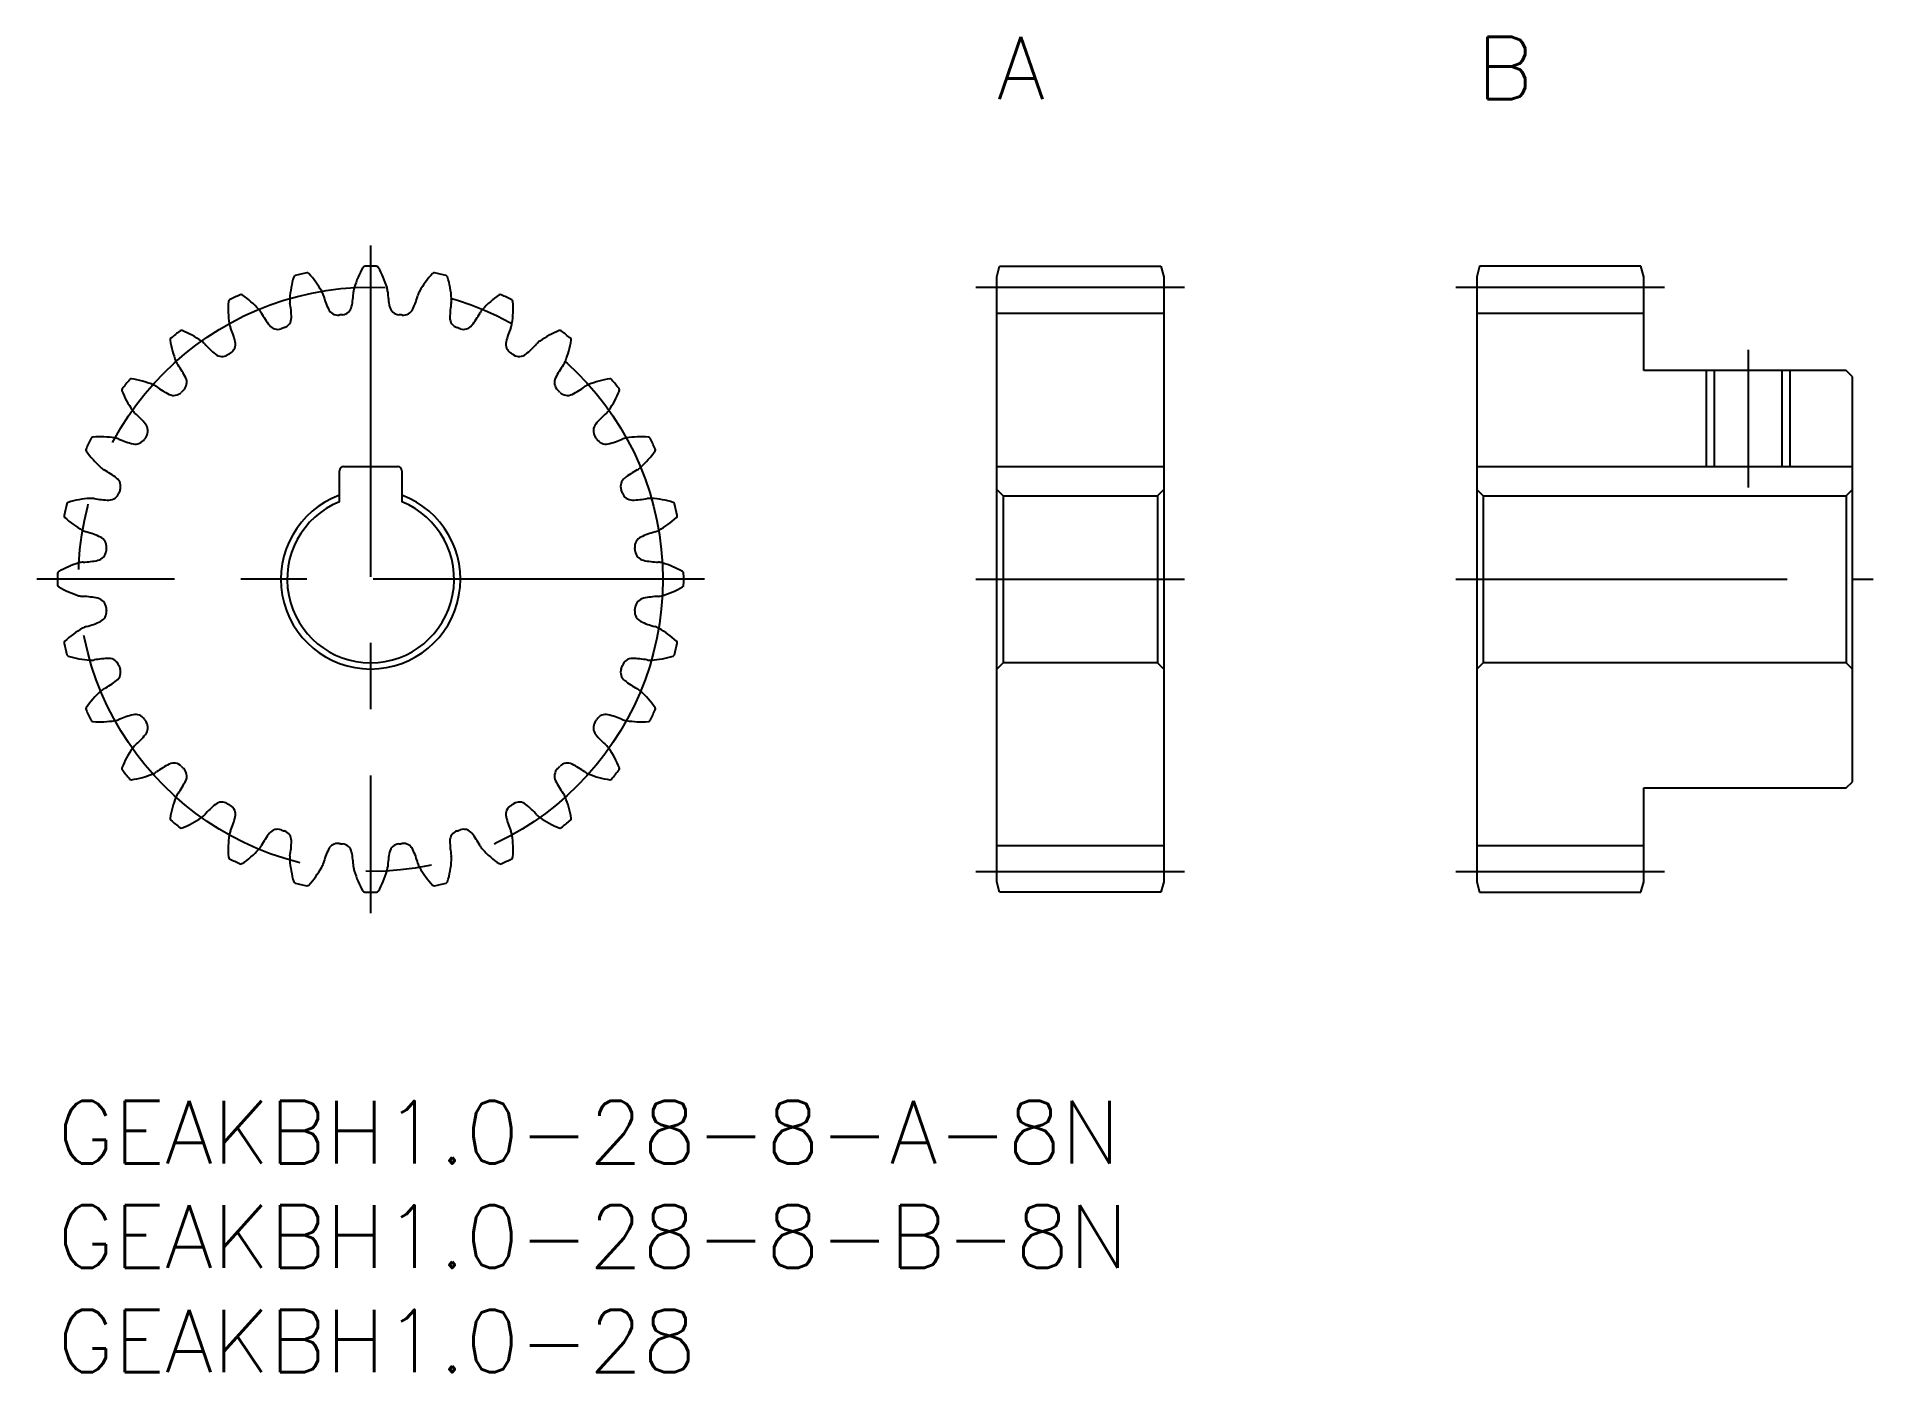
# Model space of a CAD drawing. Extents: x -1 to 87, y -13 to 51.
import ezdxf

# ---------------------------------------------------------------- set-up
doc = ezdxf.new("R2010")
doc.units = 0
doc.header["$LTSCALE"] = 0.5
doc.linetypes.add('CENTER', pattern=[50.8, 31.75, -6.35, 6.35, -6.35])
for name, color, linetype in [('MSM_CENTER', 1, 'CENTER'), ('MSM_CONTINUOUS', 7, 'CONTINUOUS'), ('MSM_NARROW', 5, 'CONTINUOUS'), ('MSM_PART_NUMBER', 7, 'CONTINUOUS')]:
    doc.layers.add(name, color=color, linetype=linetype)
doc.styles.get("Standard").update_dxf_attribs({"font": 'txt.shx', "height": 1, "bigfont": 'bigfont.shx'})

# ---------------------------------------------------------------- blocks, each defined once
blk = doc.blocks.new('*U3')
at = {"layer": 'MSM_PART_NUMBER'}
blk.add_text('GEAKBH1.0-28-8-B-8N', height=3, dxfattribs=at).set_placement((0, -8))
blk = doc.blocks.new('*U4')
at = {"layer": 'MSM_PART_NUMBER'}
blk.add_text('GEAKBH1.0-28-8-A-8N', height=3, dxfattribs=at).set_placement((0, -3))
blk = doc.blocks.new('*U5')
at = {"layer": 'MSM_PART_NUMBER'}
blk.add_text('GEAKBH1.0-28', height=3, dxfattribs=at).set_placement((0, -13))
blk = doc.blocks.new('*U6')
at = {"layer": 'MSM_PART_NUMBER'}
blk.add_text('B', height=3, dxfattribs=at).set_placement((68, 48))
blk = doc.blocks.new('*U7')
at = {"layer": 'MSM_PART_NUMBER'}
blk.add_text('A', height=3, dxfattribs=at).set_placement((45, 48))

msp = doc.modelspace()

# ---------------------------------------------------------------- linework, layer by layer
at = {"layer": 'MSM_CENTER'}
for p, q in [((15, 41), (15, 9)), ((44, 39), (54, 39)), ((67, 39), (77, 39)), ((81, 36), (81, 29.4)), ((31, 25), (-1, 25)), ((44, 25), (54, 25)), ((67, 25), (87, 25)), ((44, 11), (54, 11)), ((67, 11), (77, 11))]:
    msp.add_line(p, q, dxfattribs=at)
msp.add_circle((15, 25), 14, dxfattribs=at)
at = {"layer": 'MSM_CONTINUOUS'}
for p, q in [((45, 39.5), (45.134, 40)), ((45.134, 40), (52.866, 40)), ((52.866, 40), (53, 39.5)), ((68.134, 40), (68, 39.5)), ((75.866, 40), (68.134, 40)), ((76, 39.5), (75.866, 40)), ((45, 10.5), (45, 39.5)), ((53, 39.5), (53, 10.5)), ((68, 39.5), (68, 10.5)), ((76, 35), (76, 39.5)), ((45, 37.75), (53, 37.75)), ((68, 37.75), (76, 37.75)), ((85.7, 35), (76, 35)), ((79.379, 35), (79.379, 30.4)), ((82.621, 35), (82.621, 30.4)), ((86, 34.7), (85.7, 35)), ((86, 15.3), (86, 34.7)), ((13.5, 28.708), (13.5, 30.2)), ((13.7, 30.4), (16.3, 30.4)), ((16.5, 30.2), (16.5, 28.708)), ((45, 30.4), (53, 30.4)), ((68, 30.4), (86, 30.4)), ((45, 29.3), (45.3, 29)), ((52.7, 29), (53, 29.3)), ((68, 29.3), (68.3, 29)), ((85.7, 29), (86, 29.3)), ((45.3, 29), (52.7, 29)), ((45.3, 29), (45.3, 21)), ((52.7, 29), (52.7, 21)), ((68.3, 29), (85.7, 29)), ((68.3, 29), (68.3, 21)), ((85.7, 29), (85.7, 21)), ((45.3, 21), (45, 20.7)), ((52.7, 21), (45.3, 21)), ((53, 20.7), (52.7, 21)), ((68.3, 21), (68, 20.7)), ((85.7, 21), (68.3, 21)), ((86, 20.7), (85.7, 21)), ((76, 15), (85.7, 15)), ((76, 10.5), (76, 15)), ((85.7, 15), (86, 15.3)), ((45, 12.25), (53, 12.25)), ((68, 12.25), (76, 12.25)), ((45.134, 10), (45, 10.5)), ((52.866, 10), (45.134, 10)), ((53, 10.5), (52.866, 10)), ((68, 10.5), (68.134, 10)), ((68.134, 10), (75.866, 10)), ((75.866, 10), (76, 10.5))]:
    msp.add_line(p, q, dxfattribs=at)
for centre, radius, start, end in [((15, 25), 15, 101.77517, 103.93911), ((11.959, 39.586), 0.1, 42.62181, 101.77517), ((8.599, 36.494), 4.667, 29.64286, 42.62179), ((18.683, 37.63), 4.667, 150.23535, 163.21429), ((14.719, 39.897), 0.1, 91.08198, 150.23535), ((15, 25), 15, 88.91803, 91.08197), ((15.281, 39.897), 0.1, 29.76463, 88.91803), ((11.317, 37.63), 4.667, 16.78571, 29.76465), ((21.401, 36.494), 4.667, 137.37821, 150.35714), ((18.041, 39.586), 0.1, 78.22482, 137.37821), ((15, 25), 15, 76.06089, 78.22483), ((15.78, 38.133), 4.667, 163.09249, 176.07143), ((11.411, 39.461), 0.1, 103.93911, 163.09249), ((11.942, 38.397), 0.82, 15.47175, 29.64288), ((9.878, 38.975), 4.308, 347.88399, 357.3854), ((15, 38.741), 0.82, 163.21427, 177.38539), ((15, 38.741), 0.82, 2.61461, 16.78572), ((20.122, 38.975), 4.308, 182.6146, 192.11601), ((18.058, 38.397), 0.82, 150.35713, 164.52825), ((18.589, 39.461), 0.1, 16.90753, 76.06089), ((14.22, 38.133), 4.667, 3.92857, 16.90751), ((12.838, 37.977), 4.667, 175.94964, 188.92857), ((8.283, 38.3), 0.1, 116.79626, 175.94959), ((15, 25), 15, 114.63231, 116.79626), ((8.79, 38.544), 0.1, 55.47895, 114.63231), ((6.202, 34.782), 4.667, 42.5, 55.47894), ((9.038, 37.38), 0.82, 28.3289, 42.50002), ((11.942, 38.397), 0.82, 176.07141, 190.24253), ((6.896, 37.485), 4.308, 0.74114, 10.24254), ((16.884, 39.765), 4.308, 195.47174, 204.97315), ((13.432, 38.157), 0.5, 204.97316, 276.79453), ((13.601, 38.176), 0.5, 276.06261, 347.88399), ((16.399, 38.176), 0.5, 192.11601, 263.93739), ((16.568, 38.157), 0.5, 263.20547, 335.02685), ((13.116, 39.765), 4.308, 335.02685, 344.52826), ((23.104, 37.485), 4.308, 169.75746, 179.25886), ((18.058, 38.397), 0.82, 349.75747, 3.92858), ((20.962, 37.38), 0.82, 137.49999, 151.6711), ((23.798, 34.782), 4.667, 124.52106, 137.5), ((21.21, 38.544), 0.1, 65.36769, 124.52106), ((15, 25), 15, 63.20374, 65.36769), ((21.717, 38.3), 0.1, 4.05038, 63.20374), ((17.162, 37.977), 4.667, 351.07143, 4.05036), ((9.038, 37.38), 0.82, 188.92855, 203.09967), ((4.321, 35.369), 4.308, 13.59828, 23.09969), ((13.551, 39.814), 4.308, 208.32888, 217.83029), ((10.544, 37.478), 0.5, 217.83031, 289.65167), ((15, 25), 12.75, 108.91976, 109.65167), ((10.704, 37.534), 0.5, 288.91976, 0.74113), ((15, 25), 12.75, 96.06261, 96.79453), ((15, 25), 12.75, 83.20547, 83.93739), ((19.296, 37.534), 0.5, 179.25886, 251.08024), ((15, 25), 12.75, 70.34833, 71.08024), ((19.456, 37.478), 0.5, 250.34833, 322.16971), ((16.449, 39.814), 4.308, 322.16971, 331.67112), ((25.679, 35.369), 4.308, 156.90031, 166.40172), ((20.962, 37.38), 0.82, 336.90033, 351.07145), ((5.492, 36.472), 0.1, 129.6534, 188.80678), ((10.005, 37.171), 4.667, 188.80678, 201.78571), ((15, 25), 15, 127.48946, 129.6534), ((5.932, 36.823), 0.1, 68.33609, 127.48946), ((4.246, 32.579), 4.667, 55.35714, 68.33608), ((6.433, 35.743), 0.82, 41.18604, 55.35716), ((10.291, 39.12), 4.308, 221.18603, 230.68744), ((8.022, 36.264), 0.5, 301.7769, 13.59827), ((21.978, 36.264), 0.5, 166.40172, 238.2231), ((19.709, 39.12), 4.308, 309.31257, 318.81397), ((23.567, 35.743), 0.82, 124.64284, 138.81396), ((25.754, 32.579), 4.667, 111.66392, 124.64286), ((24.068, 36.823), 0.1, 52.51054, 111.66392), ((15, 25), 15, 50.3466, 52.51054), ((19.995, 37.171), 4.667, 338.21429, 351.19322), ((24.508, 36.472), 0.1, 351.19324, 50.3466), ((6.433, 35.743), 0.82, 201.78569, 215.95682), ((2.282, 32.732), 4.308, 26.45542, 35.95683), ((7.879, 36.174), 0.5, 230.68745, 302.50882), ((15, 25), 12.75, 121.7769, 122.50882), ((15, 25), 12.75, 57.49118, 58.2231), ((22.121, 36.174), 0.5, 237.49118, 309.31257), ((27.718, 32.732), 4.308, 144.04317, 153.54458), ((23.567, 35.743), 0.82, 324.04318, 338.2143), ((15, 25), 15, 140.3466, 142.51054), ((3.528, 34.508), 0.1, 81.19323, 140.3466), ((2.829, 29.995), 4.667, 68.21429, 81.19322), ((4.257, 33.567), 0.82, 54.04318, 68.2143), ((5.691, 34.429), 0.5, 314.63404, 26.45542), ((24.309, 34.429), 0.5, 153.54458, 225.36596), ((25.743, 33.567), 0.82, 111.7857, 125.95682), ((27.171, 29.995), 4.667, 98.80678, 111.78571), ((26.472, 34.508), 0.1, 39.6534, 98.80678), ((15, 25), 15, 37.48946, 39.6534), ((3.177, 34.068), 0.1, 142.51054, 201.66392), ((7.421, 35.754), 4.667, 201.66392, 214.64286), ((7.268, 37.718), 4.308, 234.04317, 243.54458), ((5.571, 34.309), 0.5, 243.54459, 315.36596), ((15, 25), 12.75, 134.63404, 135.36596), ((15, 25), 12.75, 44.63404, 45.36596), ((24.429, 34.309), 0.5, 224.63404, 296.45542), ((22.732, 37.718), 4.308, 296.45542, 305.95683), ((22.579, 35.754), 4.667, 325.35714, 338.33608), ((26.823, 34.068), 0.1, 338.3361, 37.48946), ((4.257, 33.567), 0.82, 214.64284, 228.81396), ((0.88, 29.709), 4.308, 39.31256, 48.81397), ((29.12, 29.709), 4.308, 131.18603, 140.68743), ((25.743, 33.567), 0.82, 311.18604, 325.35716), ((15, 25), 15, 153.20374, 155.36769), ((1.7, 31.717), 0.1, 94.05038, 153.20374), ((2.023, 27.162), 4.667, 81.07143, 94.05036), ((2.62, 30.962), 0.82, 66.90033, 81.07144), ((4.631, 35.679), 4.308, 246.90031, 256.40172), ((3.736, 31.978), 0.5, 256.40174, 328.2231), ((15, 25), 12.75, 147.49118, 148.2231), ((3.826, 32.121), 0.5, 327.49118, 39.31256), ((26.174, 32.121), 0.5, 140.68743, 212.50882), ((15, 25), 12.75, 31.7769, 32.50882), ((26.264, 31.978), 0.5, 211.7769, 283.59828), ((25.369, 35.679), 4.308, 283.59828, 293.09969), ((27.38, 30.962), 0.82, 98.92856, 113.09967), ((27.977, 27.162), 4.667, 85.94964, 98.92857), ((28.3, 31.717), 0.1, 26.79626, 85.94964), ((15, 25), 15, 24.63231, 26.79626), ((1.456, 31.21), 0.1, 155.36769, 214.52106), ((5.218, 33.798), 4.667, 214.52106, 227.5), ((24.782, 33.798), 4.667, 312.5, 325.47894), ((28.544, 31.21), 0.1, 325.47895, 24.63231), ((2.62, 30.962), 0.82, 227.49998, 241.6711), ((0.186, 26.449), 4.308, 52.16971, 61.67112), ((13.7, 30.2), 0.2, 90, 180), ((16.3, 30.2), 0.2, 0, 90), ((29.814, 26.449), 4.308, 118.32888, 127.83029), ((27.38, 30.962), 0.82, 298.3289, 312.50002), ((2.466, 29.296), 0.5, 269.25887, 341.08024), ((2.522, 29.456), 0.5, 340.34833, 52.1697), ((15, 25), 12.75, 160.34833, 161.08024), ((27.478, 29.456), 0.5, 127.83029, 199.65167), ((15, 25), 12.75, 18.91976, 19.65167), ((27.534, 29.296), 0.5, 198.91976, 270.74113), ((15, 25), 15, 166.06089, 168.22483), ((0.539, 28.589), 0.1, 106.90752, 166.06089), ((1.867, 24.22), 4.667, 93.92857, 106.90751), ((1.603, 28.058), 0.82, 79.75747, 93.92858), ((2.515, 33.104), 4.308, 259.75746, 269.25886), ((15, 25), 4.3, 110.41621, 69.58379), ((15, 25), 4, 112.02431, 67.97569), ((27.485, 33.104), 4.308, 270.74114, 280.24254), ((28.397, 28.058), 0.82, 86.07142, 100.24253), ((28.133, 24.22), 4.667, 73.09249, 86.07143), ((29.461, 28.589), 0.1, 13.93911, 73.09249), ((15, 25), 15, 11.77517, 13.93911), ((0.414, 28.041), 0.1, 168.22483, 227.37821), ((3.506, 31.401), 4.667, 227.37821, 240.35714), ((1.603, 28.058), 0.82, 240.35712, 254.52825), ((28.397, 28.058), 0.82, 285.47175, 299.64288), ((26.494, 31.401), 4.667, 299.64286, 312.62179), ((29.586, 28.041), 0.1, 312.6218, 11.77517), ((0.235, 23.116), 4.308, 65.02685, 74.52826), ((1.843, 26.568), 0.5, 353.20547, 65.02684), ((15, 25), 12.75, 173.20547, 173.93739), ((28.157, 26.568), 0.5, 114.97315, 186.79453), ((15, 25), 12.75, 6.06261, 6.79453), ((29.765, 23.116), 4.308, 105.47174, 114.97315), ((2.37, 21.317), 4.667, 106.78572, 119.76465), ((1.259, 25), 0.82, 92.61461, 106.78573), ((1.025, 30.122), 4.308, 272.6146, 282.11601), ((1.824, 26.399), 0.5, 282.11602, 353.93739), ((28.176, 26.399), 0.5, 186.06261, 257.88399), ((28.975, 30.122), 4.308, 257.88399, 267.3854), ((28.741, 25), 0.82, 73.21427, 87.38539), ((27.63, 21.317), 4.667, 60.23535, 73.21429), ((15, 25), 15, 178.91803, 181.08197), ((0.103, 25.281), 0.1, 119.76466, 178.91803), ((0.103, 24.719), 0.1, 181.08197, 240.2353), ((29.897, 25.281), 0.1, 1.08197, 60.23535), ((29.897, 24.719), 0.1, 299.76466, 358.91803), ((15, 25), 15, 358.91803, 1.08197), ((2.37, 28.683), 4.667, 240.23535, 253.21428), ((1.259, 25), 0.82, 253.21427, 267.38539), ((1.025, 19.878), 4.308, 77.88399, 87.3854), ((1.824, 23.601), 0.5, 6.06261, 77.88399), ((28.176, 23.601), 0.5, 102.11601, 173.93739), ((28.975, 19.878), 4.308, 92.6146, 102.11601), ((28.741, 25), 0.82, 272.61461, 286.78573), ((27.63, 28.683), 4.667, 286.78572, 299.76465), ((0.235, 26.884), 4.308, 285.47174, 294.97315), ((1.843, 23.432), 0.5, 294.97316, 6.79453), ((15, 25), 12.75, 186.06261, 186.79453), ((28.157, 23.432), 0.5, 173.20547, 245.02685), ((15, 25), 12.75, 353.20547, 353.93739), ((29.765, 26.884), 4.308, 245.02685, 254.52826), ((0.414, 21.959), 0.1, 132.62181, 191.77517), ((3.506, 18.599), 4.667, 119.64286, 132.62179), ((1.603, 21.942), 0.82, 105.47175, 119.64287), ((28.397, 21.942), 0.82, 60.35713, 74.52825), ((26.494, 18.599), 4.667, 47.37821, 60.35714), ((29.586, 21.959), 0.1, 348.22483, 47.37821), ((15, 25), 15, 191.77517, 193.93911), ((0.539, 21.411), 0.1, 193.93911, 253.09249), ((1.867, 25.78), 4.667, 253.09249, 266.07143), ((1.603, 21.942), 0.82, 266.07141, 280.24253), ((2.515, 16.896), 4.308, 90.74114, 100.24254), ((2.466, 20.704), 0.5, 18.91976, 90.74113), ((27.534, 20.704), 0.5, 89.25886, 161.08024), ((27.485, 16.896), 4.308, 79.75746, 89.25886), ((28.397, 21.942), 0.82, 259.75747, 273.92859), ((28.133, 25.78), 4.667, 273.92857, 286.90751), ((29.461, 21.411), 0.1, 286.90752, 346.06089), ((15, 25), 15, 346.06089, 348.22483), ((2.522, 20.544), 0.5, 307.8303, 19.65167), ((15, 25), 12.75, 198.91976, 199.65167), ((27.478, 20.544), 0.5, 160.34833, 232.1697), ((15, 25), 12.75, 340.34833, 341.08024), ((5.218, 16.202), 4.667, 132.5, 145.47894), ((2.62, 19.038), 0.82, 118.3289, 132.50002), ((0.186, 23.551), 4.308, 298.32888, 307.83029), ((29.814, 23.551), 4.308, 232.16971, 241.67112), ((27.38, 19.038), 0.82, 47.49998, 61.6711), ((24.782, 16.202), 4.667, 34.52106, 47.5), ((1.456, 18.79), 0.1, 145.47895, 204.63231), ((15, 25), 15, 204.63231, 206.79626), ((4.631, 14.321), 4.308, 103.59828, 113.09969), ((3.736, 18.022), 0.5, 31.7769, 103.59827), ((26.264, 18.022), 0.5, 76.40172, 148.2231), ((25.369, 14.321), 4.308, 66.90031, 76.40172), ((15, 25), 15, 333.20374, 335.36769), ((28.544, 18.79), 0.1, 335.36769, 34.52102), ((1.7, 18.283), 0.1, 206.79626, 265.94959), ((2.023, 22.838), 4.667, 265.94964, 278.92857), ((2.62, 19.038), 0.82, 278.92855, 293.09967), ((15, 25), 12.75, 211.7769, 212.50882), ((3.826, 17.879), 0.5, 320.68745, 32.50882), ((26.174, 17.879), 0.5, 147.49118, 219.31256), ((15, 25), 12.75, 327.49118, 328.2231), ((27.38, 19.038), 0.82, 246.90033, 261.07145), ((27.977, 22.838), 4.667, 261.07143, 274.05036), ((28.3, 18.283), 0.1, 274.05038, 333.20374), ((7.421, 14.246), 4.667, 145.35714, 158.33608), ((4.257, 16.433), 0.82, 131.18604, 145.35716), ((0.88, 20.291), 4.308, 311.18603, 320.68744), ((29.12, 20.291), 4.308, 219.31256, 228.81397), ((25.743, 16.433), 0.82, 34.64284, 48.81396), ((22.579, 14.246), 4.667, 21.66392, 34.64286), ((3.177, 15.932), 0.1, 158.33609, 217.48946), ((15, 25), 15, 217.48946, 219.6534), ((7.268, 12.282), 4.308, 116.45542, 125.95683), ((5.571, 15.691), 0.5, 44.63404, 116.45542), ((15, 25), 12.75, 224.63404, 225.36596), ((5.691, 15.571), 0.5, 333.54458, 45.36596), ((24.309, 15.571), 0.5, 134.63404, 206.45542), ((15, 25), 12.75, 314.63404, 315.36596), ((24.429, 15.691), 0.5, 63.54458, 135.36596), ((22.732, 12.282), 4.308, 54.04317, 63.54458), ((15, 25), 15, 320.3466, 322.51054), ((26.823, 15.932), 0.1, 322.51054, 21.66392), ((3.528, 15.492), 0.1, 219.6534, 278.80673), ((2.829, 20.005), 4.667, 278.80678, 291.78571), ((4.257, 16.433), 0.82, 291.7857, 305.95682), ((2.282, 17.268), 4.308, 324.04317, 333.54458), ((27.718, 17.268), 4.308, 206.45542, 215.95683), ((25.743, 16.433), 0.82, 234.04318, 248.2143), ((27.171, 20.005), 4.667, 248.21429, 261.19322), ((26.472, 15.492), 0.1, 261.19324, 320.3466), ((10.005, 12.829), 4.667, 158.21429, 171.19322), ((6.433, 14.257), 0.82, 144.04318, 158.2143), ((10.291, 10.88), 4.308, 129.31256, 138.81397), ((7.879, 13.826), 0.5, 57.49118, 129.31256), ((15, 25), 12.75, 237.49118, 238.2231), ((8.022, 13.736), 0.5, 346.40172, 58.2231), ((21.978, 13.736), 0.5, 121.7769, 193.59827), ((15, 25), 12.75, 301.7769, 302.50882), ((22.121, 13.826), 0.5, 50.68745, 122.50882), ((19.709, 10.88), 4.308, 41.18603, 50.68744), ((23.567, 14.257), 0.82, 21.7857, 35.95682), ((19.995, 12.829), 4.667, 8.80678, 21.78571), ((5.492, 13.528), 0.1, 171.19324, 230.3466), ((15, 25), 15, 230.3466, 232.51054), ((4.246, 17.421), 4.667, 291.66392, 304.64286), ((6.433, 14.257), 0.82, 304.64284, 318.81396), ((4.321, 14.631), 4.308, 336.90031, 346.40172), ((25.679, 14.631), 4.308, 193.59828, 203.09969), ((23.567, 14.257), 0.82, 221.18604, 235.35716), ((25.754, 17.421), 4.667, 235.35714, 248.33608), ((15, 25), 15, 307.48946, 309.6534), ((24.508, 13.528), 0.1, 309.6534, 8.80678), ((5.932, 13.177), 0.1, 232.51054, 291.66392), ((12.838, 12.023), 4.667, 171.07143, 184.05036), ((9.038, 12.62), 0.82, 156.90033, 171.07145), ((13.551, 10.186), 4.308, 142.16971, 151.67112), ((10.544, 12.522), 0.5, 70.34833, 142.1697), ((15, 25), 12.75, 250.34833, 251.08024), ((10.704, 12.466), 0.5, 359.25886, 71.08024), ((6.896, 12.515), 4.308, 349.75746, 359.25886), ((13.432, 11.843), 0.5, 83.20547, 155.02685), ((15, 25), 12.75, 263.20547, 263.93739), ((13.601, 11.824), 0.5, 12.11602, 83.93739), ((16.399, 11.824), 0.5, 96.06261, 167.88399), ((15, 25), 12.75, 276.06261, 276.79453), ((16.568, 11.843), 0.5, 24.97315, 96.79453), ((19.296, 12.466), 0.5, 108.91976, 180.74113), ((23.104, 12.515), 4.308, 180.74114, 190.24254), ((15, 25), 12.75, 288.91976, 289.65167), ((19.456, 12.522), 0.5, 37.83029, 109.65167), ((16.449, 10.186), 4.308, 28.32888, 37.83029), ((20.962, 12.62), 0.82, 8.92855, 23.09967), ((17.162, 12.023), 4.667, 355.94964, 8.92857), ((24.068, 13.177), 0.1, 248.3361, 307.48946), ((8.283, 11.7), 0.1, 184.05038, 243.20374), ((15, 25), 15, 243.20374, 245.36769), ((6.202, 15.218), 4.667, 304.52106, 317.5), ((9.038, 12.62), 0.82, 317.49998, 331.6711), ((11.942, 11.603), 0.82, 169.75747, 183.92859), ((15.78, 11.867), 4.667, 183.92857, 196.90751), ((16.884, 10.235), 4.308, 155.02685, 164.52826), ((9.878, 11.025), 4.308, 2.6146, 12.11601), ((20.122, 11.025), 4.308, 167.88399, 177.3854), ((13.116, 10.235), 4.308, 15.47174, 24.97315), ((14.22, 11.867), 4.667, 343.09249, 356.07143), ((18.058, 11.603), 0.82, 356.07141, 10.24253), ((20.962, 12.62), 0.82, 208.3289, 222.50002), ((23.798, 15.218), 4.667, 222.5, 235.47894), ((15, 25), 15, 294.63231, 296.79626), ((21.717, 11.7), 0.1, 296.79626, 355.94964), ((8.79, 11.456), 0.1, 245.36769, 304.52106), ((8.599, 13.506), 4.667, 317.37821, 330.35714), ((11.942, 11.603), 0.82, 330.35713, 344.52825), ((15, 11.259), 0.82, 182.61461, 196.78573), ((18.683, 12.37), 4.667, 196.78572, 209.76465), ((11.317, 12.37), 4.667, 330.23535, 343.21429), ((15, 11.259), 0.82, 343.21427, 357.38539), ((18.058, 11.603), 0.82, 195.47175, 209.64288), ((21.401, 13.506), 4.667, 209.64286, 222.62179), ((21.21, 11.456), 0.1, 235.47895, 294.63231), ((11.411, 10.539), 0.1, 196.90752, 256.06089), ((15, 25), 15, 256.06089, 258.22483), ((11.959, 10.414), 0.1, 258.22483, 317.37821), ((14.719, 10.103), 0.1, 209.76466, 268.91803), ((15, 25), 15, 268.91803, 271.08197), ((15.281, 10.103), 0.1, 271.08197, 330.23535), ((18.041, 10.414), 0.1, 222.62181, 281.77517), ((15, 25), 15, 281.77517, 283.93911), ((18.589, 10.539), 0.1, 283.93911, 343.09249)]:
    msp.add_arc(centre, radius, start, end, dxfattribs=at)
at = {"layer": 'MSM_NARROW'}
for p, q in [((79, 35), (79, 30.4)), ((83, 35), (83, 30.4))]:
    msp.add_line(p, q, dxfattribs=at)

# ---------------------------------------------------------------- block references
at = {"layer": 'MSM_CONTINUOUS'}
for name in ['*U7', '*U6', '*U4', '*U3', '*U5']:
    msp.add_blockref(name, (0, 0), dxfattribs=at)

doc.saveas('drawing.dxf')
